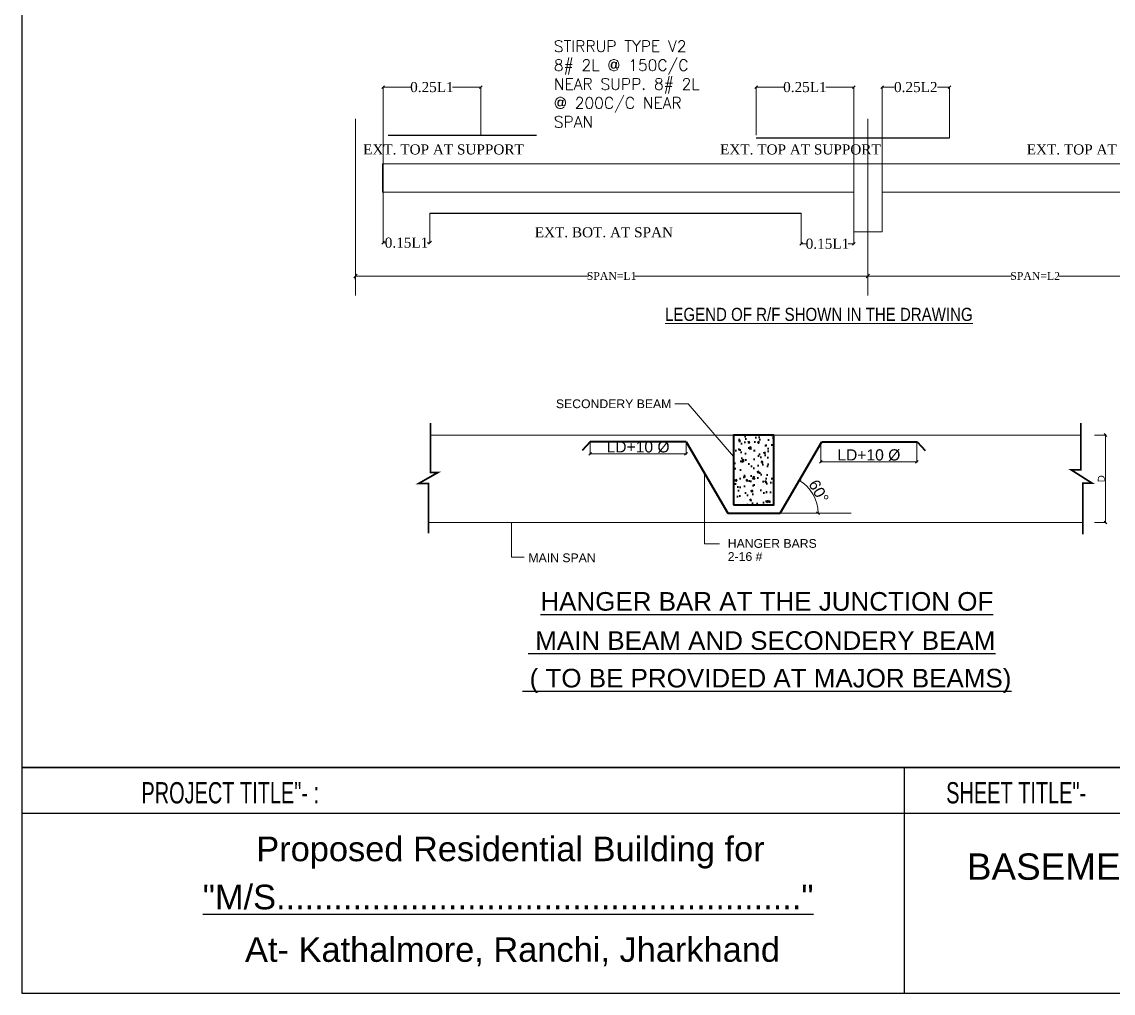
# Model space of a CAD drawing. Header units: inches. Extents: x 1182429 to 1211915, y -922309 to -906718.
# Drawn here: x 1182679 to 1183943, y -917908 to -916784 of the extents above; entities that cross this region are included whole.
import ezdxf
from ezdxf.enums import TextEntityAlignment as Align

# ---------------------------------------------------------------- set-up
doc = ezdxf.new("R2010")
doc.units = ezdxf.units.IN
doc.header["$LTSCALE"] = 6
doc.header["$PDMODE"] = 2
doc.linetypes.add('HIDDEN', pattern=[0.375, 0.25, -0.125])
for name, color, linetype, lineweight in [('BEAM', 240, 'Continuous', 40), ('beam1', 2, 'Continuous', 20), ('GRID', 8, 'Continuous', 15), ('GRID DIM-2', 1, 'Continuous', 9), ('REINF', 5, 'Continuous', 30), ('TEX', 250, 'Continuous', 30), ('txt3', 3, 'Continuous', 9), ('W', 250, 'Continuous', 5), ('wall', 7, 'Continuous', 30), ('wall high', 7, 'Continuous', 30)]:
    doc.layers.add(name, color=color, linetype=linetype, lineweight=lineweight)
for name, color, linetype in [('DIM', 7, 'Continuous'), ('griddim', 1, 'Continuous'), ('TEXT', 250, 'Continuous'), ('WAL', 7, 'Continuous')]:
    doc.layers.add(name, color=color, linetype=linetype)
doc.styles.add('A', font='arial.ttf')
doc.styles.add('ARI', font='arial.ttf')
doc.styles.add('Passing', font='times.ttf', dxfattribs={"height": 4})
doc.styles.add('ROMAND', font='romand__.ttf')
doc.styles.get("Standard").update_dxf_attribs({"font": 'stylu.ttf', "height": 96})
doc.styles.add('style2', font='eurr____.ttf')
doc.styles.add('style3', font='times.ttf')
doc.dimstyles.new('Copy of AA', dxfattribs={"dimtxt": 15, "dimasz": 4, "dimexe": 5, "dimexo": 0, "dimgap": 0.09, "dimtad": 0, "dimdec": 0, "dimzin": 0, "dimdsep": 46, "dimlunit": 3, "dimtxsty": 'ARI', "dimblk": 'ARCHTICK', "dimcen": 0.09, "dimclrt": 7, "dimadec": 0, "dimazin": 0, "dimtfac": 1, "dimtdec": 0, "dimtofl": 0, "dimtmove": 0, "dimatfit": 3, "dimfxl": 0.18, "dimtolj": 1, "dimtzin": 0, "dimlwd": 9, "dimlwe": 9, "dimarcsym": 0})
doc.dimstyles.new('DIM-2', dxfattribs={"dimscale": 0, "dimtxt": 9, "dimasz": 4, "dimexe": 0, "dimexo": 0, "dimgap": 0, "dimtad": 0, "dimdec": 0, "dimzin": 9, "dimdsep": 46, "dimlunit": 3, "dimtxsty": 'style3', "dimblk": 'OBLIQUE', "dimcen": 0.09, "dimclrd": 1, "dimclre": 1, "dimclrt": 3, "dimadec": 1, "dimazin": 0, "dimtm": 1e-09, "dimtfac": 1, "dimtdec": 0, "dimtmove": 0, "dimatfit": 3, "dimfxl": 1, "dimtolj": 1, "dimtzin": 0, "dimlwd": -1, "dimarcsym": 0})

# ---------------------------------------------------------------- blocks, each defined once
blk = doc.blocks.new('_Oblique')
at = {"layer": 'DIM', "color": 0, "lineweight": -2}
blk.add_line((-0.5, -0.5), (0.5, 0.5), dxfattribs=at)
blk = doc.blocks.new('*D24')
at = {"layer": 'Defpoints', "color": 0, "transparency": 16777216}
for p in [(852587.7, -190317.6), (852587.7, -190442.6), (852604.2, -190442.6)]:
    blk.add_point(p, dxfattribs=at)
at = {"layer": 'TEXT', "color": 7, "lineweight": 5, "transparency": 16777216}
for p, q in [((852588.7, -190317.6), (852605.2, -190317.6)), ((852604.2, -190316.6), (852604.2, -190443.6)), ((852588.7, -190442.6), (852605.2, -190442.6))]:
    blk.add_line(p, q, dxfattribs=at)
at = {"layer": 'TEXT', "color": 7, "lineweight": 5, "transparency": 16777216, "xscale": 4, "yscale": 4, "zscale": 4}
for p, rotation in [((852604.2, -190317.6), 90), ((852604.2, -190442.6), 270)]:
    blk.add_blockref('_Oblique', p, dxfattribs=dict(at, rotation=rotation))
at = {"layer": 'TEXT', "color": 7, "lineweight": -3, "transparency": 16777216, "insert": (852598.2, -190380.1), "char_height": 10, "attachment_point": 5, "rotation": 90, "style": 'ARI'}
blk.add_mtext('\\A1;D', dxfattribs=at)
blk = doc.blocks.new('_ARCHTICK')
at = {"color": 0, "linetype": 'ByBlock', "const_width": 0.15}
blk.add_lwpolyline([(-0.5, -0.5), (0.5, 0.5)], dxfattribs=at)
blk = doc.blocks.new('*D27')
at = {"layer": 'BEAM', "color": 7, "lineweight": 5, "ltscale": 0.5, "transparency": 16777216}
blk.add_arc((852139.3, -190429.3), 54.1, 360, 59.674, dxfattribs=at)
at = {"layer": 'Defpoints', "color": 0, "ltscale": 0.5, "transparency": 16777216}
for p in [(852198.9, -190327.4), (852180.9, -190394.6), (852139.3, -190429.3), (852139.3, -190429.3), (852240.6, -190429.3)]:
    blk.add_point(p, dxfattribs=at)
at = {"layer": 'BEAM', "color": 7, "lineweight": 5, "ltscale": 0.5, "transparency": 16777216, "xscale": 4, "yscale": 4, "zscale": 4}
for p, rotation in [((852166.6, -190382.6), 149.6739658074306), ((852193.4, -190429.3), 269.9999999999901)]:
    blk.add_blockref('_Oblique', p, dxfattribs=dict(at, rotation=rotation))
at = {"layer": 'BEAM', "color": 7, "lineweight": 5, "ltscale": 0.5, "transparency": 16777216, "insert": (852194.4, -190398.1), "char_height": 10, "attachment_point": 5, "rotation": 299.4923, "style": 'ARI'}
blk.add_mtext('\\A1;{\\H1.6x;60°}', dxfattribs=at)
blk = doc.blocks.new('*D25')
at = {"layer": 'Defpoints', "color": 0, "transparency": 16777216}
for p in [(851867.7, -190327.4), (852004.7, -190327.4), (851867.7, -190344.4)]:
    blk.add_point(p, dxfattribs=at)
at = {"layer": 'TEXT', "color": 7, "lineweight": 5, "transparency": 16777216}
for p, q in [((851867.7, -190328.4), (851867.7, -190345.4)), ((852004.7, -190328.4), (852004.7, -190345.4)), ((852005.7, -190344.4), (851866.7, -190344.4))]:
    blk.add_line(p, q, dxfattribs=at)
at = {"layer": 'TEXT', "color": 7, "lineweight": 5, "transparency": 16777216, "xscale": 4, "yscale": 4, "zscale": 4, "rotation": 180}
blk.add_blockref('_Oblique', (851867.7, -190344.4), dxfattribs=at)
at = {"layer": 'TEXT', "color": 7, "lineweight": 5, "transparency": 16777216, "xscale": 4, "yscale": 4, "zscale": 4}
blk.add_blockref('_Oblique', (852004.7, -190344.4), dxfattribs=at)
at = {"layer": 'TEXT', "color": 7, "lineweight": -3, "transparency": 16777216, "insert": (851936.2, -190334.8), "char_height": 10, "attachment_point": 5, "style": 'ARI'}
blk.add_mtext('\\A1;{\\H1.6x;LD+10 %%C}', dxfattribs=at)
blk = doc.blocks.new('*D26')
at = {"layer": 'Defpoints', "color": 0, "transparency": 16777216}
for p in [(852197.5, -190327.4), (852334.6, -190327.4), (852197.5, -190355.9)]:
    blk.add_point(p, dxfattribs=at)
at = {"layer": 'TEXT', "color": 7, "lineweight": 5, "transparency": 16777216}
for p, q in [((852197.5, -190328.4), (852197.5, -190356.9)), ((852334.6, -190328.4), (852334.6, -190356.9)), ((852335.6, -190355.9), (852196.5, -190355.9))]:
    blk.add_line(p, q, dxfattribs=at)
at = {"layer": 'TEXT', "color": 7, "lineweight": 5, "transparency": 16777216, "xscale": 4, "yscale": 4, "zscale": 4, "rotation": 180}
blk.add_blockref('_Oblique', (852197.5, -190355.9), dxfattribs=at)
at = {"layer": 'TEXT', "color": 7, "lineweight": 5, "transparency": 16777216, "xscale": 4, "yscale": 4, "zscale": 4}
blk.add_blockref('_Oblique', (852334.6, -190355.9), dxfattribs=at)
at = {"layer": 'TEXT', "color": 7, "lineweight": -3, "transparency": 16777216, "insert": (852266, -190346.3), "char_height": 10, "attachment_point": 5, "style": 'ARI'}
blk.add_mtext('\\A1;{\\H1.6x;LD+10 %%C}', dxfattribs=at)
blk = doc.blocks.new('*D35')
at = {"layer": 'Defpoints', "color": 0, "linetype": 'Continuous', "transparency": 16777216}
for p in [(1183658.7, -917077.9), (1183658.7, -917077.9), (1183065.4, -917081.8)]:
    blk.add_point(p, dxfattribs=at)
at = {"layer": 'GRID DIM-2', "color": 1, "linetype": 'Continuous', "lineweight": -2, "transparency": 16777216}
blk.add_line((1183065.4, -917081.8), (1183065.4, -917077.9), dxfattribs=at)
at = {"layer": 'GRID DIM-2', "color": 1, "linetype": 'Continuous', "transparency": 16777216}
for p, q in [((1183065.4, -917077.9), (1183335.1, -917077.9)), ((1183658.7, -917077.9), (1183388.9, -917077.9))]:
    blk.add_line(p, q, dxfattribs=at)
at = {"layer": 'GRID DIM-2', "color": 1, "linetype": 'Continuous', "transparency": 16777216, "xscale": 4, "yscale": 4, "zscale": 4, "rotation": 180}
blk.add_blockref('_Oblique', (1183065.4, -917077.9), dxfattribs=at)
at = {"layer": 'GRID DIM-2', "color": 1, "linetype": 'Continuous', "transparency": 16777216, "xscale": 4, "yscale": 4, "zscale": 4}
blk.add_blockref('_Oblique', (1183658.7, -917077.9), dxfattribs=at)
at = {"layer": 'GRID DIM-2', "color": 3, "linetype": 'Continuous', "transparency": 16777216, "insert": (1183362, -917077.9), "char_height": 9, "attachment_point": 5, "style": 'style3'}
blk.add_mtext('\\A1;SPAN=L1', dxfattribs=at)
blk = doc.blocks.new('*D36')
at = {"layer": 'Defpoints', "color": 0, "linetype": 'Continuous', "transparency": 16777216}
for p in [(1183658.7, -917077.9), (1184046, -917074.7), (1184046, -917077.9)]:
    blk.add_point(p, dxfattribs=at)
at = {"layer": 'GRID DIM-2', "color": 1, "linetype": 'Continuous', "transparency": 16777216}
for p, q in [((1183658.7, -917077.9), (1183824.9, -917077.9)), ((1184046, -917077.9), (1183879.8, -917077.9))]:
    blk.add_line(p, q, dxfattribs=at)
at = {"layer": 'GRID DIM-2', "color": 1, "linetype": 'Continuous', "lineweight": -2, "transparency": 16777216}
blk.add_line((1184046, -917074.7), (1184046, -917077.9), dxfattribs=at)
at = {"layer": 'GRID DIM-2', "color": 1, "linetype": 'Continuous', "transparency": 16777216, "xscale": 4, "yscale": 4, "zscale": 4, "rotation": 180}
blk.add_blockref('_Oblique', (1183658.7, -917077.9), dxfattribs=at)
at = {"layer": 'GRID DIM-2', "color": 1, "linetype": 'Continuous', "transparency": 16777216, "xscale": 4, "yscale": 4, "zscale": 4}
blk.add_blockref('_Oblique', (1184046, -917077.9), dxfattribs=at)
at = {"layer": 'GRID DIM-2', "color": 3, "linetype": 'Continuous', "transparency": 16777216, "insert": (1183852.3, -917077.9), "char_height": 9, "attachment_point": 5, "style": 'style3'}
blk.add_mtext('\\A1;SPAN=L2', dxfattribs=at)
blk = doc.blocks.new('T225')
at = {"layer": 'BEAM', "ltscale": 0.5}
h = blk.add_hatch(dxfattribs=at)
h.set_pattern_fill('AR-CONC', color=256, scale=3.75, style=0)
h.set_pattern_definition([(50, (829828.277, -192965.907), (26.897257, -2.353205), [2.8125, -30.9375]), (355, (829828.277, -192965.907), (-5.203175, 28.207205), [2.25, -24.75]), (100.4514, (829830.518, -192966.103), (21.694102, 25.853983), [2.390257, -26.29283]), (46.1842, (829828.277, -192958.407), (40.02154, -6.206963), [4.21875, -46.40625]), (96.6356, (829831.61, -192958.924), (35.04985, 36.52942), [3.585386, -39.43924]), (351.1842, (829828.277, -192958.407), (35.04982, 36.52945), [3.375, -37.125]), (21, (829832.027, -192960.282), (22.384014, -15.098208), [2.8125, -30.9375]), (326, (829832.027, -192960.282), (9.124325, 27.193127), [2.25, -24.75]), (71.4514, (829833.892, -192961.54), (31.50835, 12.094894), [2.390257, -26.29283]), (37.5, (829828.277, -192965.907), (0.4559946, 12.4835195), [0, -24.45, 0, -25.125, 0, -24.84375]), (7.5, (829828.277, -192965.907), (9.865108, 14.790439), [0, -14.325, 0, -23.8875, 0, -9.46875]), (327.5, (829819.914, -192965.907), (20.0183414, -0.8458077), [0, -9.375, 0, -29.25, 0, -38.8125]), (317.5, (829816.164, -192965.907), (21.869481, 3.753937), [0, -12.1875, 0, -19.425, 0, -27.5625])])
h.paths.add_polyline_path([(852130.1, -190317.6), (852072.6, -190317.6), (852072.6, -190417.6), (852130.1, -190417.6)])
at = {"color": 252, "linetype": 'HIDDEN', "lineweight": 0, "ltscale": 500}
blk.add_line((852139.3, -190429.3), (852240.6, -190429.3), dxfattribs=at)
at = {"layer": 'BEAM', "linetype": 'ByBlock', "lineweight": 9, "ltscale": 0.5}
for p, q in [((851639.4, -190317.6), (852569, -190317.6)), ((851636.6, -190442.6), (852571.8, -190442.6))]:
    blk.add_line(p, q, dxfattribs=at)
at = {"layer": 'BEAM', "ltscale": 0.5}
for p, q in [((851867.7, -190327.4), (851856.3, -190339.6)), ((852004.7, -190327.4), (851867.7, -190327.4)), ((852004.7, -190327.4), (852064.3, -190429.3)), ((852139.3, -190429.3), (852198.9, -190327.4)), ((852198.9, -190327.4), (852335.1, -190327.4)), ((852200.6, -190327.4), (852334.6, -190327.4)), ((852335.1, -190327.4), (852346.5, -190339.6)), ((852064.3, -190429.3), (852139.3, -190429.3))]:
    blk.add_line(p, q, dxfattribs=at)
at = {"layer": 'BEAM', "ltscale": 0.5, "const_width": 2.5}
for points in [[(851639.4, -190300.5), (851639.4, -190371.2), (851650.1, -190371.2), (851622.5, -190386.9), (851636.6, -190386.9), (851636.6, -190458.1)], [(852569, -190300.4), (852569, -190367.2), (852554.9, -190367.2), (852585.2, -190386.5), (852571.8, -190386.5), (852571.8, -190459.3)]]:
    blk.add_lwpolyline(points, dxfattribs=at)
at = {"layer": 'BEAM', "ltscale": 0.5}
blk.add_lwpolyline([(852072.6, -190417.6), (852130.1, -190417.6), (852130.1, -190317.6), (852072.6, -190317.6)], close=True, dxfattribs=at)
at = {"layer": 'TEXT', "color": 7, "lineweight": -3, "style": 'A'}
for s, p in [('SECONDERY BEAM', (851818.8, -190279.2)), ('HANGER BARS', (852064.4, -190478.8)), ('MAIN SPAN', (851779.5, -190499.3)), ('2-16 #  ', (852064.4, -190497.5))]:
    blk.add_text(s, height=12.5, dxfattribs=at).set_placement(p)
at = {"layer": 'TEXT', "linetype": 'Continuous', "ltscale": 1000, "style": 'A'}
for s, p in [('%%UHANGER BAR AT THE JUNCTION OF', (851796.6, -190568.6)), ('%%U MAIN BEAM AND SECONDERY BEAM', (851778.9, -190624.6)), ('%%U ( TO BE PROVIDED AT MAJOR BEAMS)', (851770.9, -190678.3))]:
    blk.add_text(s, height=26.562, dxfattribs=at).set_placement(p)
at = {"layer": 'BEAM', "lineweight": 5, "ltscale": 0.5}
dim = blk.add_angular_dim_2l(base=(852180.9, -190394.6), line1=((852139.3, -190429.3), (852240.6, -190429.3)), line2=((852139.3, -190429.3), (852198.9, -190327.4)), text='{\\H1.6x;<>}', dimstyle='Copy of AA', override={"dimarcsym": 1}, dxfattribs=at)
dim.commit()
dim.dimension.update_dxf_attribs({"geometry": '*D27', "text_midpoint": (852186.4, -190402.6), "dimtype": 130})
at = {"layer": 'TEXT', "color": 7, "lineweight": -3}
for base, p1, p2, angle, text, picture, middle in [((852604.2, -190442.6), (852587.7, -190317.6), (852587.7, -190442.6), 90, 'D', '*D24', (852598.2, -190380.1)), ((851867.7, -190344.4), (852004.7, -190327.4), (851867.7, -190327.4), 180, '{\\H1.6x;LD+10 %%C}', '*D25', (851936.2, -190334.8))]:
    dim = blk.add_linear_dim(base=base, p1=p1, p2=p2, angle=angle, text=text, dimstyle='Copy of AA', override={"dimarcsym": 1}, dxfattribs=at)
    dim.commit()
    dim.dimension.update_dxf_attribs({"geometry": picture, "text_midpoint": middle})
dim = blk.add_linear_dim(base=(852197.5, -190355.9), p1=(852334.6, -190327.4), p2=(852197.5, -190327.4), angle=180, text='{\\H1.6x;LD+10 %%C}', dimstyle='Copy of AA', override={"dimarcsym": 1}, dxfattribs=at)
dim.commit()
dim.dimension.update_dxf_attribs({"geometry": '*D26', "text_midpoint": (852266, -190355.9), "dimtype": 128})
at = {"ltscale": 1000}
for points in [[(852072.6, -190348.1), (852007.9, -190273.1), (851988.7, -190273.1)], [(852031.2, -190373.9), (852031.2, -190473), (852052.8, -190473)], [(851755.5, -190442.6), (851755.5, -190492), (851773.2, -190492)]]:
    blk.add_leader(points, dimstyle='Copy of AA', override={"dimarcsym": 1}, dxfattribs=at)

msp = doc.modelspace()

# ---------------------------------------------------------------- linework, layer by layer
at = {"layer": 'beam1', "linetype": 'Continuous', "lineweight": 13}
for p, q in [((1183162.2, -916948), (1183096.6, -916948)), ((1183162.2, -916948), (1183096.6, -916948)), ((1183096.6, -916980.8), (1183096.6, -916948)), ((1183097.5, -916948), (1183642.3, -916948)), ((1183097.5, -916980.8), (1183097.5, -916948)), ((1183097.5, -916948), (1183642.3, -916948)), ((1183097.5, -916980.8), (1183097.5, -916948)), ((1183642.3, -916948), (1183642.3, -917026.7)), ((1183675.1, -916948), (1183642.3, -916948)), ((1183642.3, -916948), (1183642.3, -917026.7)), ((1183675.1, -916948), (1183642.3, -916948)), ((1183675.1, -916948), (1184029.5, -916948)), ((1183675.1, -917026.7), (1183675.1, -916948)), ((1183675.1, -916948), (1184029.5, -916948)), ((1183675.1, -917026.7), (1183675.1, -916948)), ((1183096.6, -916980.8), (1183162.2, -916980.8)), ((1183096.6, -916980.8), (1183162.2, -916980.8)), ((1183097.5, -916980.8), (1183642.3, -916980.8)), ((1183097.5, -916980.8), (1183642.3, -916980.8)), ((1183675.1, -916980.8), (1184029.6, -916980.8)), ((1183675.1, -916980.8), (1184029.6, -916980.8)), ((1183642.3, -917026.7), (1183675.1, -917026.7)), ((1183642.3, -917026.7), (1183675.1, -917026.7))]:
    msp.add_line(p, q, dxfattribs=at)
at = {"layer": 'GRID', "linetype": 'ByBlock'}
for p, q in [((1183065.4, -917100.3), (1183065.4, -916895.9)), ((1183065.4, -917100.3), (1183065.4, -916895.9)), ((1183658.7, -917100.3), (1183658.7, -916895.9))]:
    msp.add_line(p, q, dxfattribs=at)
at = {"layer": 'GRID'}
msp.add_line((1183658.7, -917100.3), (1183658.7, -916895.9), dxfattribs=at)
at = {"layer": 'GRID', "color": 7, "linetype": 'Continuous', "lineweight": 9}
msp.add_line((1183658.7, -917100.2), (1183658.7, -917076), dxfattribs=at)
msp.add_line((1183658.7, -917100.2), (1183658.7, -917076), dxfattribs=at)
at = {"layer": 'griddim', "color": 1, "lineweight": 18, "ltscale": 10}
for p, q in [((1183097.5, -916947.9), (1183097.5, -916859)), ((1183097.5, -916947.9), (1183097.5, -916859)), ((1183097.5, -916859.3), (1183130, -916859.3)), ((1183097.5, -916859.3), (1183130, -916859.3)), ((1183210.5, -916859.3), (1183177.9, -916859.3)), ((1183210.5, -916859.3), (1183177.9, -916859.3)), ((1183210.5, -916914.7), (1183210.5, -916859)), ((1183529.3, -916914.7), (1183529.3, -916859)), ((1183529.3, -916914.7), (1183529.3, -916859)), ((1183529.3, -916859.3), (1183561.8, -916859.3)), ((1183529.3, -916859.3), (1183561.8, -916859.3)), ((1183642.3, -916859.3), (1183609.8, -916859.3)), ((1183642.3, -916859.3), (1183609.8, -916859.3)), ((1183642.3, -916957.3), (1183642.3, -916859)), ((1183642.3, -916957.3), (1183642.3, -916859)), ((1183675.1, -916947.9), (1183675.1, -916859)), ((1183675.1, -916947.9), (1183675.1, -916859)), ((1183675.1, -916859.3), (1183689, -916859.3)), ((1183675.1, -916859.3), (1183689, -916859.3)), ((1183753.1, -916859.3), (1183739.2, -916859.3)), ((1183753.1, -916859.3), (1183739.2, -916859.3)), ((1183753.1, -916917.9), (1183753.1, -916859)), ((1183753.1, -916917.9), (1183753.1, -916859)), ((1183097.5, -916980.9), (1183097.5, -917039.7)), ((1183097.5, -916980.9), (1183097.5, -917039.7)), ((1183151.7, -917005.2), (1183151.7, -917039.7)), ((1183151.7, -917005.2), (1183151.7, -917039.7)), ((1183581.5, -917005.2), (1183581.5, -917040.9)), ((1183581.5, -917005.2), (1183581.5, -917040.9)), ((1183642.3, -917026.8), (1183642.3, -917040.9)), ((1183642.3, -917026.8), (1183642.3, -917040.9)), ((1183097.5, -917039.4), (1183100.6, -917039.4)), ((1183097.5, -917039.4), (1183100.6, -917039.4)), ((1183151.7, -917039.4), (1183148.6, -917039.4)), ((1183151.7, -917039.4), (1183148.6, -917039.4)), ((1183581.5, -917040.6), (1183587.9, -917040.6)), ((1183581.5, -917040.6), (1183587.9, -917040.6)), ((1183642.3, -917040.6), (1183635.9, -917040.6)), ((1183642.3, -917040.6), (1183635.9, -917040.6))]:
    msp.add_line(p, q, dxfattribs=at)
at = {"layer": 'griddim', "lineweight": 18, "ltscale": 10}
msp.add_line((1183210.5, -916914.7), (1183210.5, -916859), dxfattribs=at)
at = {"layer": 'REINF'}
for p, q in [((1183103.5, -916914.8), (1183275.2, -916914.8)), ((1183103.5, -916914.8), (1183275.2, -916914.8)), ((1183529.3, -916918), (1183753.1, -916918)), ((1183529.3, -916918), (1183753.1, -916918)), ((1183151.7, -917005.1), (1183581.5, -917005.1)), ((1183151.7, -917005.1), (1183581.5, -917005.1))]:
    msp.add_line(p, q, dxfattribs=at)
at = {"layer": 'TEX', "lineweight": 25, "ltscale": 0.3}
msp.add_lwpolyline([(1185900, -912839.6), (1182679.2, -912839.6), (1182679.2, -917646.8), (1185900, -917646.8)], close=True, dxfattribs=at)
at = {"layer": 'W', "color": 1, "lineweight": 5, "ltscale": 20}
msp.add_line((1182679.2, -917646.8), (1183669, -917646.8), dxfattribs=at)
at = {"layer": 'WAL', "color": 250, "lineweight": 9, "ltscale": 100}
msp.add_lwpolyline([(1182679.2, -917646.8), (1185900, -917646.8), (1185900, -917908), (1182679.2, -917908)], close=True, dxfattribs=at)
at = {"layer": 'wall high', "lineweight": 25}
for p, q in [((1182679.2, -917646.8), (1185245.8, -917646.8)), ((1182679.2, -917646.8), (1185245.8, -917646.8)), ((1182679.2, -917646.8), (1185245.8, -917646.8)), ((1182679.2, -917646.8), (1185245.8, -917646.8)), ((1182679.2, -917646.8), (1182679.2, -917908)), ((1185245.8, -917646.8), (1182679.2, -917646.8)), ((1183700.8, -917646.8), (1183700.8, -917908)), ((1182679.2, -917699.5), (1182880.8, -917699.5)), ((1182880.8, -917699.5), (1184703.5, -917699.5)), ((1182679.2, -917908), (1185245.8, -917908))]:
    msp.add_line(p, q, dxfattribs=at)
msp.add_lwpolyline([(1182679.2, -917908), (1185245.8, -917908), (1185245.8, -917646.8), (1182679.2, -917646.8)], close=True, dxfattribs=at)

# ---------------------------------------------------------------- block references
at = {"layer": 'griddim', "color": 1, "lineweight": 18, "ltscale": 10, "xscale": 3.281969818786498, "yscale": 3.281969846171259, "zscale": 3.281969840695603, "rotation": 179.9999999999999}
for p in [(1183097.5, -916859.3), (1183097.5, -916859.3), (1183529.3, -916859.3), (1183529.3, -916859.3), (1183675.1, -916859.3), (1183675.1, -916859.3), (1183097.5, -917039.4), (1183097.5, -917039.4), (1183581.5, -917040.6), (1183581.5, -917040.6)]:
    msp.add_blockref('_Oblique', p, dxfattribs=at)
at = {"layer": 'griddim', "color": 1, "lineweight": 18, "ltscale": 10, "xscale": 3.281969818786498, "yscale": 3.281969846171259, "zscale": 3.281969840695603}
for p in [(1183210.5, -916859.3), (1183210.5, -916859.3), (1183642.3, -916859.3), (1183642.3, -916859.3), (1183753.1, -916859.3), (1183753.1, -916859.3), (1183151.7, -917039.4), (1183151.7, -917039.4), (1183642.3, -917040.6), (1183642.3, -917040.6)]:
    msp.add_blockref('_Oblique', p, dxfattribs=at)
at = {"layer": 'W', "xscale": 0.81, "yscale": 0.81, "zscale": 0.81}
msp.add_blockref('T225', (493324.3, -763104.7), dxfattribs=at)

# ---------------------------------------------------------------- texts
at = {"layer": 'txt3', "style": 'Passing'}
for s, p in [('EXT. TOP AT SUPPORT', (1183074.3, -916937.2)), ('EXT. TOP AT SUPPORT', (1183487.5, -916937.2)), ('EXT. TOP AT SUPPORT', (1183842.5, -916937.2)), ('EXT. BOT. AT SPAN', (1183273, -917033.1))]:
    msp.add_text(s, height=11.669, dxfattribs=at).set_placement(p)
at = {"layer": 'txt3', "insert": (1183295.1, -916805.4), "char_height": 13.128, "width": 197.837, "attachment_point": 1, "style": 'ROMAND'}
msp.add_mtext('STIRRUP TYPE V2\\P8# 2L @ 150C/C NEAR SUPP. 8# 2L @ 200C/C NEAR SPAN', dxfattribs=at)
at = {"layer": 'txt3', "char_height": 11.67, "attachment_point": 5, "style": 'Passing'}
for s, insert in [('\\A1;0.25L1', (1183154, -916859.3)), ('\\A1;0.25L1', (1183585.8, -916859.3)), ('\\A1;0.25L2', (1183714.1, -916859.3)), ('\\A1;0.15L1', (1183124.6, -917039.4)), ('\\A1;0.15L1', (1183611.9, -917040.6))]:
    msp.add_mtext(s, dxfattribs=dict(at, insert=insert))
at = {"layer": 'txt3', "linetype": 'Continuous', "insert": (1183423.8, -917114.7), "char_height": 15.21, "width": 1347.943, "attachment_point": 1}
msp.add_mtext('{\\fArial Narrow|b0|i0|c0|p34;\\LLEGEND OF R/F SHOWN IN THE DRAWING}', dxfattribs=at)
at = {"layer": 'wall', "style": 'ARI'}
for s, p in [('Proposed Residential Building for', (1183244.9, -917741)), ('At- Kathalmore, Ranchi, Jharkhand', (1183247.3, -917857.5))]:
    msp.add_text(s, height=28.491, rotation=0.0024, dxfattribs=at).set_placement(p, align=Align.MIDDLE_CENTER)
at = {"layer": 'wall high', "lineweight": 25, "style": 'style2', "width": 0.7}
for s, p in [('PROJECT TITLE"- :', (1182817.7, -917688.4)), ('SHEET TITLE"-', (1183749.3, -917688.4))]:
    msp.add_text(s, height=24.652, rotation=360, dxfattribs=at).set_placement(p)
at = {"layer": 'wall high', "lineweight": 25, "style": 'ARI'}
msp.add_text('BASEMENT FLOOR ROOF  VERTICAL BEAM ', height=30.541, rotation=0.0024, dxfattribs=at).set_placement((1183773.3, -917776.8, 123.2))
msp.add_text('%%U"M/S......................................................."', height=28.491, rotation=0.0024, dxfattribs=at).set_placement((1183242.2, -917796.7), align=Align.MIDDLE_CENTER)

# ---------------------------------------------------------------- dimensions: what is measured, and where the dimension line sits
at = {"layer": 'GRID DIM-2', "color": 7, "linetype": 'Continuous'}
for base, p1, p2, text, picture, middle in [((1183658.7, -917077.9), (1183065.4, -917081.8), (1183658.7, -917077.9), 'SPAN=L1', '*D35', (1183362, -917077.9)), ((1184046, -917077.9), (1183658.7, -917077.9), (1184046, -917074.7), 'SPAN=L2', '*D36', (1183852.3, -917077.9))]:
    dim = msp.add_linear_dim(base=base, p1=p1, p2=p2, text=text, dimstyle='DIM-2', override={"dimscale": 1}, dxfattribs=at)
    dim.commit()
    dim.dimension.update_dxf_attribs({"geometry": picture, "text_midpoint": middle})

doc.saveas('drawing.dxf')
